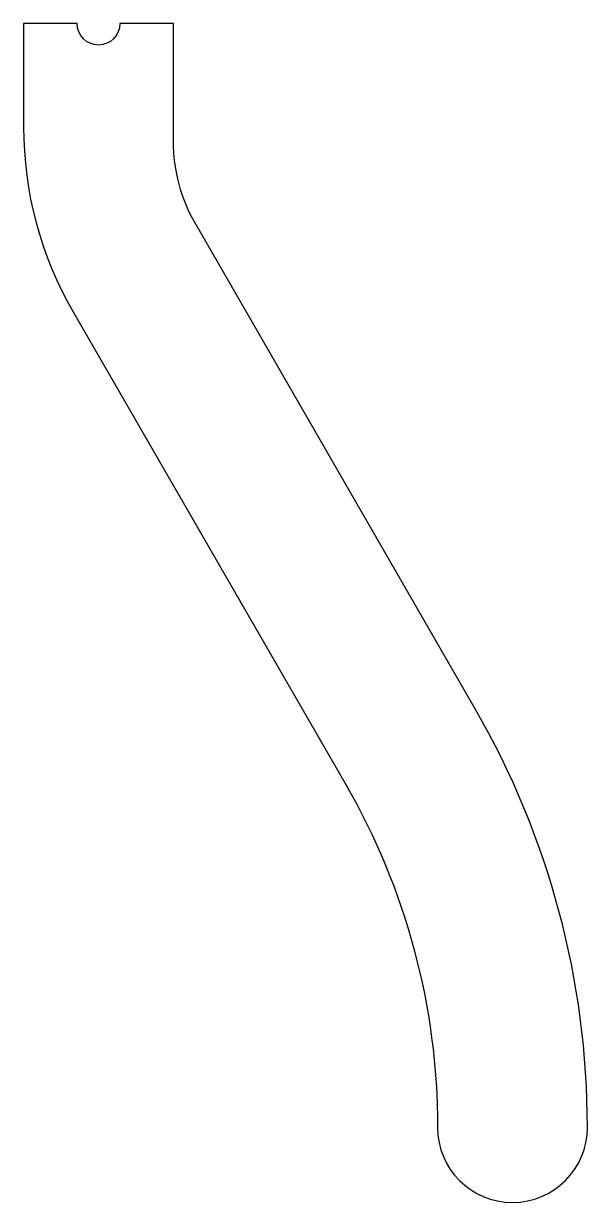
# Model space of a CAD drawing. Header units: millimetres. Extents: x -7 to 46, y -110 to 0.
import ezdxf

# ---------------------------------------------------------------- set-up
doc = ezdxf.new("R2010")
doc.units = ezdxf.units.MM

msp = doc.modelspace()

# ---------------------------------------------------------------- linework, layer by layer
msp.add_lwpolyline([(35.21, -64), (9.08, -18.73, -0.131652), (7, -10.98), (7, 0), (2, 0, -1), (-2, 0), (-7, 0), (-7, -9.64, 0.131652), (-2.38, -26.89), (23.09, -71, -0.131653), (31.66, -103, 1), (45.66, -103, 0.131653)], format="xyb", close=True)

doc.saveas('drawing.dxf')
